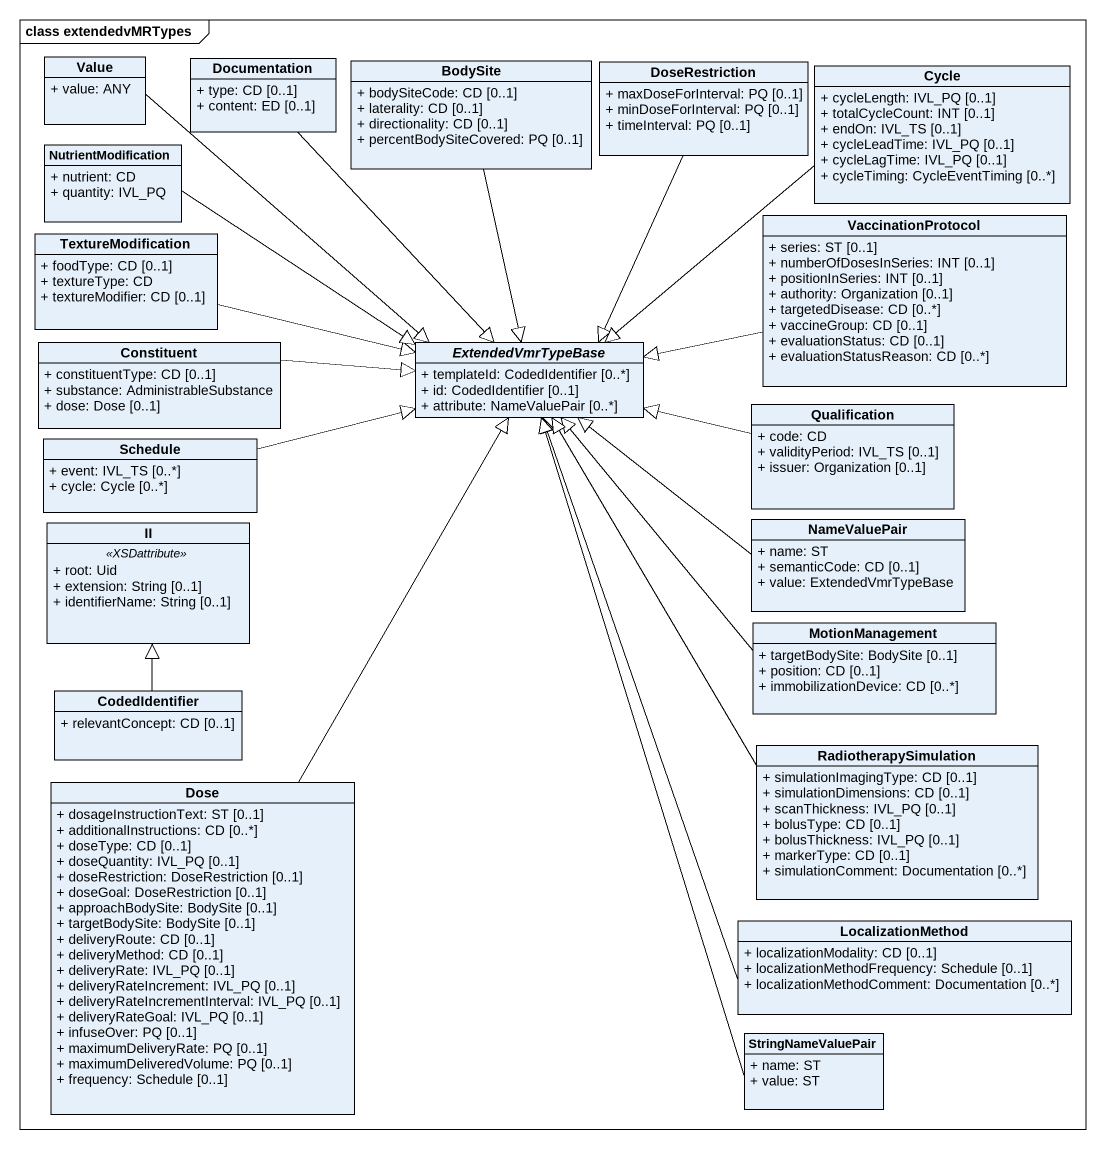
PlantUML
@startuml
mainframe class extendedvMRTypes
hide circle
hide empty members
skinparam classAttributeIconSize 0
class Value {
  + value: ANY
}
class Documentation {
  + type: CD [0..1]
  + content: ED [0..1]
}
class BodySite {
  + bodySiteCode: CD [0..1]
  + laterality: CD [0..1]
  + directionality: CD [0..1]
  + percentBodySiteCovered: PQ [0..1]
}
class DoseRestriction {
  + maxDoseForInterval: PQ [0..1]
  + minDoseForInterval: PQ [0..1]
  + timeInterval: PQ [0..1]
}
class Cycle {
  + cycleLength: IVL_PQ [0..1]
  + totalCycleCount: INT [0..1]
  + endOn: IVL_TS [0..1]
  + cycleLeadTime: IVL_PQ [0..1]
  + cycleLagTime: IVL_PQ [0..1]
  + cycleTiming: CycleEventTiming [0..*]
}
class NutrientModification {
  + nutrient: CD
  + quantity: IVL_PQ
}
class TextureModification {
  + foodType: CD [0..1]
  + textureType: CD
  + textureModifier: CD [0..1]
}
class VaccinationProtocol {
  + series: ST [0..1]
  + numberOfDosesInSeries: INT [0..1]
  + positionInSeries: INT [0..1]
  + authority: Organization [0..1]
  + targetedDisease: CD [0..*]
  + vaccineGroup: CD [0..1]
  + evaluationStatus: CD [0..1]
  + evaluationStatusReason: CD [0..*]
}
class Constituent {
  + constituentType: CD [0..1]
  + substance: AdministrableSubstance
  + dose: Dose [0..1]
}
abstract class ExtendedVmrTypeBase {
  + templateId: CodedIdentifier [0..*]
  + id: CodedIdentifier [0..1]
  + attribute: NameValuePair [0..*]
}
class Qualification {
  + code: CD
  + validityPeriod: IVL_TS [0..1]
  + issuer: Organization [0..1]
}
class Schedule {
  + event: IVL_TS [0..*]
  + cycle: Cycle [0..*]
}
class II {
  .. <<XSDattribute>> ..
  + root: Uid
  + extension: String [0..1]
  + identifierName: String [0..1]
}
class NameValuePair {
  + name: ST
  + semanticCode: CD [0..1]
  + value: ExtendedVmrTypeBase
}
class MotionManagement {
  + targetBodySite: BodySite [0..1]
  + position: CD [0..1]
  + immobilizationDevice: CD [0..*]
}
class CodedIdentifier {
  + relevantConcept: CD [0..1]
}
class RadiotherapySimulation {
  + simulationImagingType: CD [0..1]
  + simulationDimensions: CD [0..1]
  + scanThickness: IVL_PQ [0..1]
  + bolusType: CD [0..1]
  + bolusThickness: IVL_PQ [0..1]
  + markerType: CD [0..1]
  + simulationComment: Documentation [0..*]
}
class Dose {
  + dosageInstructionText: ST [0..1]
  + additionalInstructions: CD [0..*]
  + doseType: CD [0..1]
  + doseQuantity: IVL_PQ [0..1]
  + doseRestriction: DoseRestriction [0..1]
  + doseGoal: DoseRestriction [0..1]
  + approachBodySite: BodySite [0..1]
  + targetBodySite: BodySite [0..1]
  + deliveryRoute: CD [0..1]
  + deliveryMethod: CD [0..1]
  + deliveryRate: IVL_PQ [0..1]
  + deliveryRateIncrement: IVL_PQ [0..1]
  + deliveryRateIncrementInterval: IVL_PQ [0..1]
  + deliveryRateGoal: IVL_PQ [0..1]
  + infuseOver: PQ [0..1]
  + maximumDeliveryRate: PQ [0..1]
  + maximumDeliveredVolume: PQ [0..1]
  + frequency: Schedule [0..1]
}
class LocalizationMethod {
  + localizationModality: CD [0..1]
  + localizationMethodFrequency: Schedule [0..1]
  + localizationMethodComment: Documentation [0..*]
}
class StringNameValuePair {
  + name: ST
  + value: ST
}
Value --|> ExtendedVmrTypeBase
Documentation --|> ExtendedVmrTypeBase
BodySite --|> ExtendedVmrTypeBase
DoseRestriction --|> ExtendedVmrTypeBase
Cycle -left-|> ExtendedVmrTypeBase
NutrientModification -right-|> ExtendedVmrTypeBase
TextureModification -right-|> ExtendedVmrTypeBase
VaccinationProtocol -left-|> ExtendedVmrTypeBase
Constituent -right-|> ExtendedVmrTypeBase
Qualification -left-|> ExtendedVmrTypeBase
Schedule -right-|> ExtendedVmrTypeBase
NameValuePair -left-|> ExtendedVmrTypeBase
MotionManagement -up-|> ExtendedVmrTypeBase
CodedIdentifier -up-|> II
RadiotherapySimulation -up-|> ExtendedVmrTypeBase
Dose -up-|> ExtendedVmrTypeBase
LocalizationMethod -up-|> ExtendedVmrTypeBase
StringNameValuePair -up-|> ExtendedVmrTypeBase
@enduml
